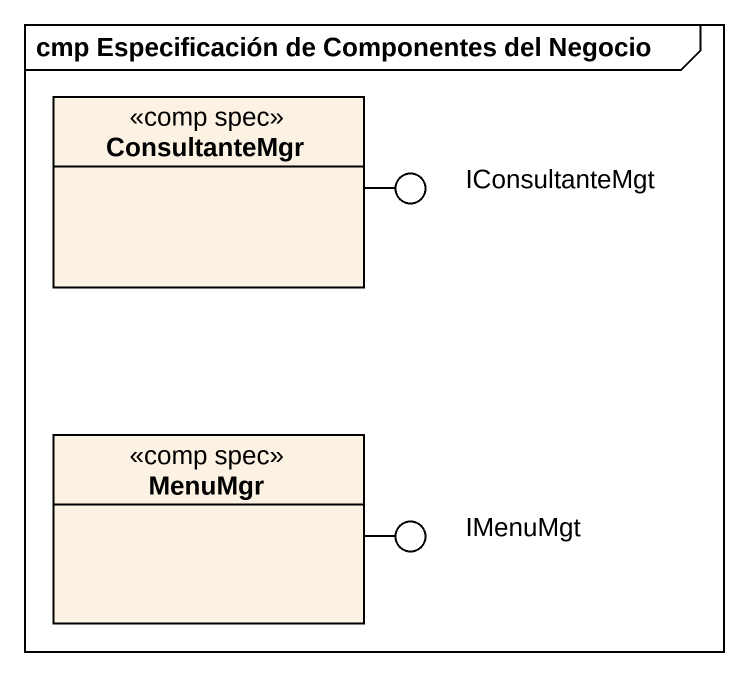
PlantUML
@startuml
mainframe cmp Especificación de Componentes del Negocio
allowmixing
hide circle
hide empty members
class ConsultanteMgr <<comp spec>>
() IConsultanteMgt
class MenuMgr <<comp spec>>
() IMenuMgt
ConsultanteMgr -right- IConsultanteMgt
MenuMgr -right- IMenuMgt
@enduml
